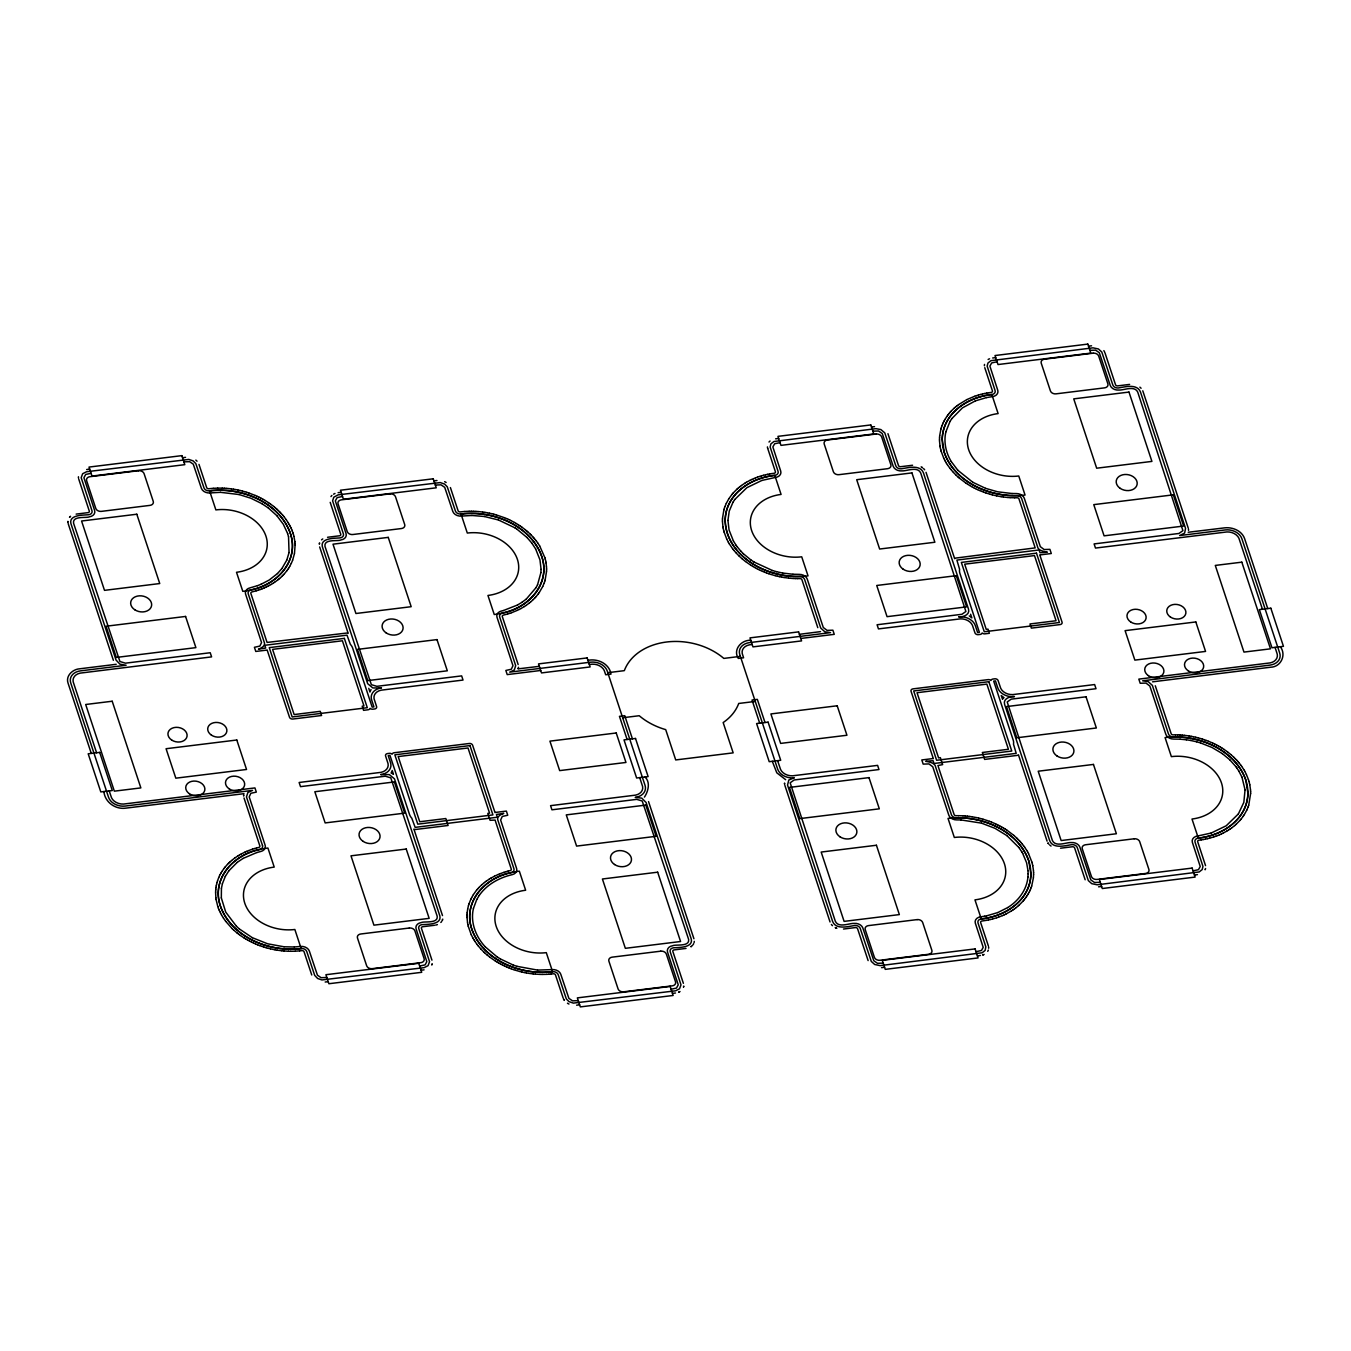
<?xml version="1.0" encoding="UTF-8"?>
<svg xmlns="http://www.w3.org/2000/svg" width="1351" height="1351" viewBox="0 0 1351 1351"><rect width="100%" height="100%" fill="white"/><g stroke="black" fill="none" stroke-linecap="round" stroke-linejoin="round"><path stroke-width="1.5" d="M215.603 892.606L215.653 891.018M467.024 915.775L467.074 914.171M541.075 569.43L540.907 572.571M546.513 571.524L546.564 569.936M722.464 519.949L722.515 518.362M727.936 520.439L729.253 511.1L732.968 502.302M939.502 439.109L939.553 437.521M1028.111 873.844L1027.942 876.985M1033.599 874.35L1033.414 877.643M1250.621 793.51L1248.729 805.196M215.653 890.883L215.772 889.296M467.091 914.053L467.21 912.465M546.496 571.642L545.145 579.984M722.515 518.227L723.883 509.901M939.553 437.403L939.671 435.799M215.788 889.178L215.974 887.59M221.429 888.401L221.328 897.891M243.67 795.266L243.72 794.827A7.346 5.539 10.1 0 0 243.653 795.655L243.653 796.094M319.326 544.25L319.376 543.811A7.346 5.539 10.1 0 1 319.596 542.916L319.444 543.44M467.21 912.33L467.682 909.071M518.497 667.259L518.446 667.698A7.346 5.539 10.1 0 1 518.21 668.593L518.379 668.07M540.907 572.588L537.563 584.73M683.674 986.483L683.724 986.044A7.346 5.539 10.1 0 1 683.606 986.855L683.488 987.277M939.688 435.681L940.921 429.061M1027.942 877.002C1026.811 889.785 1018.418 900.999 1007.677 907.585M1033.414 877.778L1031.691 886.036M215.991 887.472L216.244 885.901M221.429 888.384L222.391 883.757M289.046 552.542L288.54 536.702M294.484 553.471L295.109 545.044M216.278 885.783L216.599 884.23M289.046 552.559L286.784 560.108M294.45 553.589L292.66 560.091M467.699 908.936L468.442 905.727M473.441 908.463C470.148 922.26 475.822 936.783 485.296 946.865M945.903 431.796C943.505 441.946 945.903 452.805 951.29 461.603M216.616 884.094L217.004 882.558M442.723 919.102L442.604 919.524A7.346 5.539 10.1 0 1 442.267 920.386L442.486 919.879M432.168 963.685L432.067 964.124A7.346 5.539 10.1 0 1 431.729 964.986L431.948 964.479M473.441 908.429L476.751 899.53M694.042 942.694L694.144 942.255A7.346 5.539 10.1 0 0 694.262 941.343M945.903 431.78L949.989 421.461M1205.582 868.473L1205.464 868.896A7.346 5.539 10.1 0 1 1205.126 869.757L1205.345 869.267M217.038 882.439L217.511 880.92M222.391 883.74L225.313 876.377M544.656 581.622L545.112 580.103M468.476 905.609L468.932 904.072M723.916 509.783L724.372 508.263M940.938 428.942L941.411 427.423M217.545 880.801L218.693 877.677M544.098 583.26L544.622 581.741M468.966 903.954L470.84 899.259M724.406 508.128L724.93 506.625M941.444 427.304L941.968 425.785M1031.134 887.658L1031.657 886.155M1248.155 806.834L1248.679 805.314M292.627 560.209L291.326 563.283M244.007 793.679L125.93 808.134C115.595 809.705 104.871 802.342 103.892 791.551M544.048 583.362L542.747 586.452M518.142 668.863L539.336 666.33M724.98 506.507L726.264 503.433M942.019 425.683L942.593 424.18M988.324 950.091L988.155 950.513A7.346 5.539 10.1 0 1 987.699 951.324M1030.492 889.279L1031.083 887.776M1188.171 532.26L1224.496 527.869C1232.348 526.924 1241.62 530.555 1244.524 538.39L1267.745 608.575M1248.121 806.952L1246.821 810.026M286.767 560.125L281.937 568.501M218.744 877.559L219.402 876.09M942.643 424.062L943.302 422.593M1029.783 890.866L1030.441 889.397M291.276 563.401L289.705 566.39M219.453 875.972L220.179 874.536M537.546 584.747L536.06 587.584M542.697 586.554L539.252 592.532M470.891 899.141L471.617 897.689M726.331 503.315L728.797 498.823M943.353 422.491L944.079 421.039M1029.006 892.42L1029.732 890.968M1246.77 810.144L1244.288 814.636M220.247 874.418L221.024 872.999M225.33 876.36L228.809 870.871M471.668 897.571L473.357 894.649M476.751 899.513L479.267 895.375M944.146 420.921L944.923 419.502M693.603 943.809L693.384 944.197A7.346 5.539 10.1 0 1 692.827 944.974M970.592 614.249L971.859 617.914L969.258 615.887M1002.493 699.21L1001.226 695.545L1003.827 697.572M1028.162 893.957L1028.955 892.538M288.793 567.893L289.638 566.491M221.091 872.881L221.936 871.479M536.06 587.601L526.366 599M732.968 502.285L734.708 499.549M944.991 419.384L946.815 416.513M950.006 421.444L951.746 418.709M1027.25 895.477L1028.111 894.075M287.814 569.379L288.726 568.011M222.003 871.378L223.962 868.541M728.865 498.722L731.938 494.466M473.441 894.531L476.498 890.292M1026.287 896.946L1027.182 895.578M1238.394 813.91L1243.832 802.376L1245.048 789.828M1243.308 816.122L1244.22 814.737M330.961 496.577L331.231 496.205A7.346 5.539 10.1 0 1 331.89 495.479M286.767 570.831L287.746 569.48M538.205 593.984L539.167 592.65M734.724 499.532L746.883 487.677L761.913 480.416M441.743 921.365L441.473 921.737A7.346 5.539 10.1 0 1 440.814 922.463M479.284 895.358C486.951 884.348 499.448 877.593 512.316 874.621A7.346 5.539 10.1 0 0 516.606 868.49L500.63 820.057L502.285 816.443L507.74 815.244L506.372 811.09L495.766 812.39A2.753 2.077 10.1 0 0 495.023 812.576L472.63 745.245A2.753 2.077 10.1 0 0 469.287 743.489L394.154 752.743A2.753 2.077 10.1 0 0 392.195 754.128L392.01 754.162A2.753 2.077 10.1 0 0 389.308 753.351L387.534 753.571A2.753 2.077 10.1 0 0 385.575 755.969L388.075 763.72A11.028 8.326 10.1 0 1 381.033 772.35L299.128 782.482L300.513 786.637L385.322 776.2L390.794 777.855L437.184 916.214C438.433 923.949 423.91 921.01 421.225 922.581A7.346 5.556 10.1 0 0 416.091 928.88L426.815 961.659L425.109 964.867L419.637 966.066M946.882 416.395L947.862 415.061M951.746 418.692L962.452 407.867L975.338 400.875M785.674 779.713L776.791 772.806L772.299 761.305M1002.695 698.889L1002.966 698.518A7.346 5.539 10.1 0 1 1003.641 697.791L1003.219 698.214M1025.24 898.398L1026.203 897.064M1238.377 813.927L1226.218 825.782L1211.172 833.043M1243.241 816.224L1241.164 818.993M281.92 568.518L277.495 573.533M286.699 570.933L284.487 573.635M224.03 868.44L225.06 867.122M228.809 870.855L237.151 862.428M538.12 594.085L535.925 596.787M947.929 414.96L948.959 413.642M1024.126 899.817L1025.156 898.499M225.144 867.021L227.475 864.387M732.022 494.365L733.103 493.081M476.582 890.191L477.663 888.907M949.044 413.541L950.141 412.258M1022.96 901.201L1024.041 899.918M1239.982 820.378L1241.079 819.094M69.509 517.332L69.83 516.977A7.346 5.539 10.1 0 1 70.59 516.318L70.117 516.707M283.254 574.986L284.402 573.736M534.692 598.138L535.823 596.889M769.006 442.03L769.327 441.693A7.346 5.539 10.1 0 1 770.087 441.034M733.188 492.98L736.987 489.146M477.764 888.806L478.913 887.556M950.226 412.156L951.374 410.907M1022.859 901.303L1019.059 905.153M1239.897 820.479L1236.097 824.313M281.954 576.303L283.17 575.087M227.559 864.302L228.775 863.086M533.392 599.456L534.591 598.24M478.997 887.455L481.564 884.956M951.476 410.805L954.026 408.306M277.479 573.55L269.221 580.018L261.047 584.291M280.603 577.569L281.869 576.387M228.876 862.985L230.126 861.803M533.29 599.557L530.622 601.972M321.538 539.86L321.91 539.539A7.346 5.539 10.1 0 1 322.754 538.948M279.184 578.802L280.501 577.671M230.227 861.718L231.545 860.57M737.089 489.045L738.406 487.914M954.127 408.222L955.444 407.073M481.665 884.871L484.435 882.524M692.05 945.835L691.678 946.156A7.346 5.539 10.1 0 1 690.834 946.747L691.357 946.409M1017.658 906.386L1018.958 905.238M1234.679 825.545L1235.996 824.397M277.715 580.001L279.083 578.904M526.35 599.017L522.145 602.191M529.153 603.171L530.504 602.056M231.646 860.469L234.534 858.206M738.507 487.812L739.875 486.715M955.545 406.989L956.913 405.874M1016.172 907.585L1017.539 906.47M1234.578 825.647L1231.69 827.91M277.614 580.086L274.608 582.281M529.035 603.255L526.046 605.434M237.168 862.411L243.062 858.425M739.993 486.63L741.412 485.549M957.015 405.79L958.433 404.726M484.553 882.439L485.972 881.376M1014.652 908.733L1016.07 907.669M741.513 485.465L744.621 483.371M234.652 858.121L237.759 856.027M958.551 404.641L966.843 399.609M486.09 881.291L489.18 879.197M1013.081 909.848L1014.533 908.818M1230.102 829.024L1231.572 827.994M272.97 583.345L274.489 582.349M522.128 602.208L517.501 605.012M524.408 606.515L525.927 605.518M1011.443 910.912L1012.963 909.932M1228.481 830.088L1229.984 829.092M271.298 584.375L272.851 583.429M524.289 606.582L520.996 608.507M744.739 483.303L746.292 482.341M237.877 855.96L239.431 855.014M489.298 879.113L490.869 878.167M1007.66 907.602L997.747 912.584M1011.325 910.996L1006.259 913.85M1226.792 831.101L1228.363 830.156M333.562 494.179L334.001 493.926A7.346 5.539 10.1 0 1 334.997 493.487M269.558 585.338L271.179 584.443M746.428 482.273L749.805 480.449M988.121 359.484L988.56 359.231A7.346 5.539 10.1 0 1 989.574 358.792M239.549 854.93L241.17 854.035M243.079 858.409L256.91 852.498M490.987 878.099L494.365 876.259M680.026 991.516L679.587 991.769A7.346 5.539 10.1 0 1 678.59 992.208L679.181 991.972M1226.674 831.186L1223.28 833.01M267.785 586.283L269.44 585.422M517.484 605.028L503.366 610.551M519.223 609.436L520.861 608.575M241.289 853.967L244.767 852.211M265.961 587.161L267.65 586.334M749.94 480.382L751.629 479.554M517.399 610.314L519.088 609.504M966.978 399.541L974.375 396.383M494.5 876.191L498.046 874.553M1004.435 914.728L1006.123 913.918M1221.473 833.905L1223.162 833.077M264.104 587.989L265.826 587.212M751.764 479.504L753.486 478.727M517.264 610.382L511.691 612.662M244.903 852.16L246.625 851.383M1002.56 915.556L1004.3 914.796M1219.598 834.732L1221.338 833.955M984.136 954.431L983.646 954.633A7.346 5.539 10.1 0 1 982.599 955.005L983.224 954.802M261.013 584.291L257.501 585.675M262.195 588.766L263.969 588.04M753.622 478.676L755.395 477.95M246.76 851.333L248.533 850.606M498.198 874.485L499.954 873.759M1002.425 915.623L998.727 917.076M1217.69 835.509L1219.463 834.783M260.253 589.509L262.06 588.833M755.53 477.899L757.337 477.224M975.371 400.875L986.551 397.582M248.668 850.556L252.451 849.188M500.106 873.709L503.889 872.358M997.73 912.584L986.551 915.877M1215.748 836.235L1217.555 835.56M257.467 585.675L250.019 587.871A7.346 5.539 10.1 0 0 245.561 594.052L261.554 642.536L259.882 646.082L254.41 647.298L255.795 651.452L266.4 650.152A2.753 2.077 10.1 0 0 267.143 649.966L289.519 717.28A2.753 2.077 10.1 0 0 292.863 719.036L321.589 715.506L320.221 711.335L294.146 714.561L272.581 649.375L342.411 640.779L363.976 705.965L362.203 706.168L363.571 710.339L367.996 709.782A2.753 2.077 10.1 0 0 369.971 708.397L370.157 708.38A2.753 2.077 10.1 0 0 372.859 709.191L374.632 708.971A2.753 2.077 10.1 0 0 376.591 706.573L374.075 698.805A11.028 8.326 10.1 0 1 381.134 690.175L463.021 680.06L461.654 675.888L376.878 686.325L371.373 684.687L324.966 546.328C323.7 538.559 338.375 541.582 340.942 539.944A7.346 5.556 10.1 0 0 346.076 533.662L335.335 500.866L337.125 497.624L342.512 496.476M258.277 590.184L260.118 589.56M974.51 396.333L976.351 395.708M757.489 477.173L759.313 476.531M509.715 613.337L511.539 612.712M437.403 924.591L436.897 924.776A7.346 5.539 10.1 0 1 435.782 925.047M1213.772 836.928L1215.613 836.286M996.734 917.751L998.575 917.126M256.268 590.809L258.125 590.235M976.503 395.657L978.36 395.083M759.465 476.498L761.339 475.907M761.947 480.416L775.457 477.443M507.689 613.962L509.563 613.388M252.603 849.154L254.461 848.563M504.024 872.307L505.899 871.733M1211.138 833.043L1197.628 836.016A7.346 5.556 10.1 0 0 1192.359 842.332L1200.228 866.515L1198.438 869.689L1193.051 870.855M1213.637 836.961L1209.719 838.127M996.599 917.802L992.681 918.95M256.116 590.843L251.826 591.974A1.841 1.385 10.1 0 0 250.847 593.376L266.721 641.404M978.512 395.032L980.404 394.509M761.474 475.873L763.383 475.332M507.554 614.013L503.264 615.144A1.841 1.385 10.1 0 0 502.285 616.529L518.159 664.557M254.613 848.529L256.504 847.989M256.943 852.498L260.878 851.451A7.346 5.539 10.1 0 0 265.168 845.321L249.192 796.904L250.847 793.29L256.318 792.091L254.934 787.92L123.515 804.065A11.028 8.326 10.1 0 1 111.525 797.765L109.195 790.892M506.051 871.682L507.942 871.159M980.556 394.458L982.481 393.985M763.535 475.299L765.46 474.826M503.332 610.568L501.373 611.057A7.346 5.539 10.1 0 0 496.982 617.221L512.975 665.705L511.303 669.252L505.848 670.451L507.216 674.605L540.704 670.484M256.656 847.955L258.902 847.398A1.841 1.385 10.1 0 0 259.882 846.013L244.007 797.968M508.094 871.125L510.323 870.551A1.841 1.385 10.1 0 0 511.303 869.166L495.429 821.138M1207.642 838.633L1209.567 838.16M990.604 919.474L992.529 919.001M982.633 393.952L984.592 393.513M765.612 474.775L767.554 474.353M1205.531 839.106L1207.49 838.667M988.51 919.93L990.452 919.507M984.744 393.496L986.72 393.107M986.568 397.582L992.63 396.586A7.346 5.556 10.1 0 0 997.764 390.287L989.895 366.104L991.685 362.929L997.072 361.764M767.706 474.319L769.682 473.948M1203.403 839.511L1205.379 839.14M984.592 916.248L986.517 915.877M986.365 920.352L988.341 919.963M986.872 393.09L988.864 392.753M769.834 473.914L771.843 473.593M1201.259 839.866L1203.251 839.545M984.558 916.248L980.59 916.856A7.346 5.556 10.1 0 0 975.321 923.172L983.207 947.355L981.485 950.479L976.013 951.695M986.213 920.369L981.805 921.044A1.841 1.385 10.1 0 0 980.623 922.48L988.324 945.801M775.474 477.443L775.592 477.427A7.346 5.556 10.1 0 0 780.726 471.127L772.856 446.945L774.647 443.77L780.051 442.604M989.033 392.736L991.296 392.415A1.841 1.385 10.1 0 0 992.461 390.979L984.761 367.658M771.995 473.559L774.258 473.255A1.841 1.385 10.1 0 0 775.44 471.82L767.74 448.498M1201.09 839.9L1198.827 840.204A1.841 1.385 10.1 0 0 1197.662 841.639L1205.548 865.636M86.667 469.523L89.706 469.152M182.52 457.719L185.56 457.347M992.664 357.981L995.704 357.61M1088.518 346.177L1091.557 345.805M91.091 473.306L85.687 474.471L83.914 477.714L94.638 510.492A7.346 5.556 10.1 0 1 89.504 516.791C86.582 518.362 72.346 515.44 73.545 523.158L119.935 661.517L125.407 663.172L210.216 652.736L211.6 656.89L80.199 673.119A11.028 8.326 10.1 0 0 73.157 681.748L96.58 752.76M183.888 461.873L189.613 461.67L193.277 464.17L201.383 488.336A7.346 5.556 10.1 0 0 210.131 492.929L220.466 492.321M1089.885 350.348L1095.593 350.145L1099.309 352.712L1110.252 385.457A7.346 5.556 10.1 0 0 1118.983 390.051C1123.627 390.422 1134.587 385.136 1137.745 392.145L1182.919 530.656L1178.933 533.476L1094.107 543.913L1095.492 548.067L1226.928 531.939A11.028 8.326 10.1 0 1 1238.901 538.222L1262.442 609.233M76.129 514.106L88.17 512.62A1.841 1.385 10.1 0 0 89.335 511.185L78.78 479.2M1129.622 384.41L1117.564 385.896A1.841 1.385 10.1 0 1 1115.571 384.849L1104.983 352.864M338.105 492.676L341.144 492.304M433.941 480.888L436.981 480.5M775.626 438.822L778.666 438.45M871.479 427.017L874.519 426.646M435.326 485.043L441.034 484.84L444.699 487.339L452.821 511.489A7.346 5.556 10.1 0 0 461.552 516.082L471.887 515.474M872.847 431.172L878.555 430.969L882.271 433.536L893.214 466.298A7.346 5.556 10.1 0 0 901.944 470.891C906.605 471.246 917.565 465.977 920.707 472.985L965.897 611.496L961.895 614.3L877.086 624.753L878.454 628.907L960.392 618.859A11.028 8.326 10.1 0 1 972.365 625.158L974.983 632.893A2.753 2.077 10.1 0 0 978.327 634.649L980.1 634.43A2.753 2.077 10.1 0 0 982.076 633.045L982.245 633.028A2.753 2.077 10.1 0 0 984.947 633.839L989.371 633.298L988.003 629.127L986.23 629.346L964.682 564.178L1034.494 555.582L1056.06 620.751L1029.986 623.959L1031.353 628.131L1060.079 624.584A2.753 2.077 10.1 0 0 1062.055 622.186L1039.763 554.805A2.753 2.077 10.1 0 0 1040.692 554.822L1051.298 553.522L1049.913 549.35L1044.12 549.536L1040.338 546.665L1024.261 498.181A7.346 5.539 10.1 0 0 1016.391 493.554L1012.102 493.52M327.55 537.276L339.608 535.773A1.841 1.385 10.1 0 0 340.773 534.337L330.201 502.352M912.584 465.251L900.526 466.72A1.841 1.385 10.1 0 1 898.533 465.673L887.945 433.688M116.186 664.304L79.844 668.779C72.836 669.133 65.388 675.77 68.074 683.218L91.277 753.419M587.955 660.352C597.598 658.275 609.335 663.645 611.007 674.098L605.704 674.757L604.235 670.484A11.028 8.326 10.1 0 0 592.245 664.185L589.323 664.506M750.784 640.29C741.446 639.732 732.664 649.578 738.288 658.427L743.59 657.785L742.223 653.496A11.028 8.326 10.1 0 1 749.265 644.866L752.169 644.461M799.404 634.311L820.53 631.626M800.771 638.466L834.259 634.345L832.891 630.191L827.082 630.377L823.299 627.506L807.256 579.123A7.346 5.539 10.1 0 0 799.353 574.378L792.986 574.259M607.781 672.697L624.331 670.653L624.753 669.556A59.748 45.09 10.1 0 1 722.717 657.481L723.815 658.41L740.365 656.366M622.676 717.753L639.226 715.726L640.323 716.638A59.748 45.09 10.1 0 0 664.202 729.185L665.705 729.624L675.72 759.938L733.171 752.862L723.157 722.549L724.254 721.789A59.748 45.09 10.1 0 0 738.288 704.58L738.71 703.466L755.26 701.439M1152.555 681.833L1270.582 667.225C1280.849 667.039 1286.642 655.083 1280.36 646.707M434.6 925.266L422.559 926.752A1.841 1.385 10.1 0 0 421.394 928.188L431.948 960.173M1060.518 848.208L1072.559 846.739A1.841 1.385 10.1 0 1 1074.569 847.786L1085.157 879.771M326.841 977.499L321.116 977.702L317.451 975.202L309.345 951.036A7.346 5.556 10.1 0 0 300.597 946.46L294.383 946.967M1100.238 882.287L1094.53 882.49L1090.831 879.923L1079.888 847.161A7.346 5.556 10.1 0 0 1071.14 842.568C1066.412 842.18 1055.604 847.465 1052.395 840.508L1007.204 701.963L1011.207 699.159L1096.016 688.706L1094.631 684.552L1012.71 694.6A11.028 8.326 10.1 0 1 1000.719 688.301L998.102 680.566A2.753 2.077 10.1 0 0 994.775 678.81L993.002 679.029A2.753 2.077 10.1 0 0 991.026 680.414L990.84 680.431A2.753 2.077 10.1 0 0 988.138 679.621L913.006 688.875A2.753 2.077 10.1 0 0 911.047 691.273L933.321 758.654A2.753 2.077 10.1 0 0 932.41 758.637L921.804 759.938L923.172 764.109L928.964 763.923L932.764 766.794L948.841 815.278A7.346 5.539 10.1 0 0 956.694 819.905L961 819.939M325.169 982.025L328.209 981.653M421.022 970.221L424.062 969.849M1098.583 886.813L1101.622 886.442M1194.419 875.009L1197.459 874.637M686.038 948.419L673.98 949.922A1.841 1.385 10.1 0 0 672.815 951.357L683.386 983.342M843.48 929.049L855.538 927.563A1.841 1.385 10.1 0 1 857.53 928.61L868.119 960.595M578.262 1000.652L572.554 1000.855L568.889 998.355L560.766 974.206A7.346 5.556 10.1 0 0 552.035 969.613L537.546 970.086M671.075 989.236L676.463 988.071L678.253 984.828L667.512 952.05A7.346 5.556 10.1 0 1 672.646 945.751C675.23 944.096 689.821 947.152 688.638 939.418L642.215 801.008L636.743 799.37L551.934 809.806L550.566 805.652L635.561 795.131A11.028 8.326 10.1 0 0 642.603 786.502L639.715 777.636M883.199 963.111L877.491 963.314L873.793 960.747L862.85 928.002A7.346 5.556 10.1 0 0 854.119 923.408C849.306 923.105 838.549 928.306 835.34 921.314L790.166 782.803L794.168 779.983L878.977 769.546L877.61 765.375L792.581 775.812A11.028 8.326 10.1 0 1 780.591 769.513L777.602 760.647M576.607 1005.195L579.647 1004.823M672.443 993.39L675.483 993.019M881.544 967.654L884.584 967.265M977.398 955.849L980.438 955.478M299.736 950.851L302.033 950.614A1.841 1.385 10.1 0 1 304.026 951.661L311.743 974.983M551.174 974.02L553.454 973.767A1.841 1.385 10.1 0 1 555.447 974.814L563.181 998.136M213.205 488.336L208.696 488.758A1.841 1.385 10.1 0 1 206.703 487.711L198.985 464.389M464.626 511.489L460.134 511.928A1.841 1.385 10.1 0 1 458.141 510.881L450.407 487.559M299.584 950.868L295.312 951.172M548.962 974.206L551.005 974.037M213.357 488.319L217.663 488.133M464.795 511.472L469.084 511.286M546.733 974.341L548.793 974.223M294.366 946.983L284.048 946.781M295.143 951.188L290.837 951.273M546.581 974.341L542.258 974.426M217.815 488.116L222.155 488.15M1014.736 497.776L1017.151 497.759A1.841 1.385 10.1 0 1 1018.941 498.806L1034.832 546.834M469.253 511.286L471.33 511.269M797.698 578.6L800.113 578.6A1.841 1.385 10.1 0 1 801.903 579.647L817.794 627.675M1175.404 734.843L1172.989 734.86A1.841 1.385 10.1 0 1 1171.199 733.813L1155.291 685.784M958.366 815.683L955.951 815.7A1.841 1.385 10.1 0 1 954.161 814.653L938.269 766.625M1014.567 497.776L1010.227 497.641M220.483 492.321L239.059 494.534M471.499 511.269L473.576 511.303M471.921 515.474L484.334 516.487M795.452 578.566L797.529 578.6M1175.556 734.86L1177.65 734.893M958.534 815.683L962.875 815.818M288.574 951.222L290.668 951.273M540.012 974.392L542.089 974.426M1012.068 493.52L997.612 491.798L985.622 488.37M222.307 488.15L224.401 488.251M473.745 511.32L475.839 511.404M793.189 578.464L795.283 578.566M1177.819 734.893L1179.896 734.995M1180.098 739.183L1173.732 739.081A7.346 5.539 10.1 0 1 1165.879 734.437L1149.836 686.021L1146.003 683.082L1140.21 683.268L1138.825 679.114L1270.227 662.885A11.028 8.326 10.1 0 0 1277.269 654.256L1275.057 647.365M961.017 819.939L981.552 823.147M288.422 951.222L284.065 950.969M539.843 974.375L535.503 974.139M1007.964 497.489L1010.058 497.624M224.57 488.251L226.664 488.403M475.991 511.421L478.085 511.556M792.953 574.259L782.634 573.044M790.943 578.312L793.02 578.464M1180.065 734.995L1182.159 735.147M1180.132 739.2L1186.33 739.774M963.027 815.835L965.121 815.97M537.529 970.086L517.078 966.353M1007.812 497.472L1003.455 497.016M478.254 511.573L482.594 512.029M226.816 488.42L228.91 488.606M788.68 578.11L790.774 578.296M1182.328 735.147L1184.405 735.349M965.289 815.987L967.384 816.19M284.014 946.781L267.633 943.792L252.384 937.712M533.24 973.919L535.334 974.122M281.819 950.766L283.913 950.969M229.079 488.623L231.173 488.876M788.511 578.093L784.188 577.519M1184.574 735.366L1188.914 735.94M967.536 816.207L969.63 816.443M533.088 973.902L528.748 973.345M281.65 950.749L277.31 950.175M1001.209 496.678L1003.303 496.982M482.763 512.063L484.84 512.367M231.325 488.893L233.419 489.197M1186.364 739.774L1190.467 740.416M969.798 816.477L971.876 816.781M1001.057 496.661L996.751 495.868M485.009 512.384L487.086 512.738M484.367 516.504L498.485 519.983M781.942 577.147L784.019 577.502M233.571 489.231L235.648 489.569M1189.083 735.957L1191.143 736.312M972.044 816.798L976.351 817.575M526.502 972.956L528.579 973.311M275.08 949.804L277.158 950.158M487.238 512.772L489.315 513.177M782.601 573.027L776.521 571.693M779.713 576.708L781.773 577.113M235.817 489.602L237.877 490.008M1191.312 736.346L1193.372 736.751M1190.484 740.432L1196.581 741.767M524.272 972.534L526.35 972.94M272.851 949.365L274.912 949.77M996.582 495.834L992.326 494.854M777.5 576.218L779.544 576.674M489.467 513.211L491.528 513.65M238.046 490.041L240.106 490.497M1193.541 736.785L1195.601 737.241M976.503 817.608L978.563 818.064M522.06 972.044L524.12 972.5M270.622 948.875L272.682 949.331M775.288 575.678L777.332 576.185M491.696 513.701L493.723 514.191M240.258 490.531L242.302 491.038M239.076 494.534L250.931 498.249L261.858 503.636M1195.753 737.274L1197.797 737.781M978.732 818.115L980.758 818.605M519.865 971.504L521.891 972.011M268.427 948.334L270.47 948.841M990.148 494.246L992.174 494.804M776.487 571.676L772.519 570.544M775.136 575.644L770.948 574.445M493.892 514.241L495.918 514.799M1197.965 737.815L1202.154 739.014M1196.614 741.783L1200.583 742.915M242.454 491.072L244.48 491.629M980.927 818.655L982.954 819.213M519.696 971.453L515.508 970.254M266.248 947.743L268.275 948.301M989.979 494.213L985.842 492.895M496.07 514.832L504.43 517.703M244.649 491.68L246.659 492.288M983.106 819.246L987.26 820.547M981.586 823.164L995.012 828.332L1006.867 835.594M264.07 947.102L266.079 947.693M772.485 570.527L754.044 562.05M768.803 573.736L770.779 574.395M1202.306 739.065L1204.298 739.723M1200.617 742.932L1212.033 747.491L1222.334 753.605M246.811 492.321L248.787 492.98M517.045 966.353L513.16 965.019M513.363 969.562L515.356 970.204M261.942 946.392L263.918 947.051M983.714 492.152L985.673 492.845M766.676 572.993L768.651 573.685M1204.45 739.774L1206.409 740.466M498.519 520L514.984 527.836M248.956 493.031L255.069 495.395M987.412 820.614L989.371 821.307M511.252 968.802L513.211 969.511M259.814 945.649L261.773 946.342M985.588 488.353L972.771 482.256M981.62 491.342L983.562 492.102M1206.561 740.534L1208.503 741.277M764.582 572.182L766.524 572.925M989.523 821.357L991.465 822.117M371.052 689.534L369.938 692.016L368.772 688.335M836.843 928.289L836.303 928.086A7.346 5.539 10.1 0 1 835.222 927.563L835.847 927.884M391.114 773.008L392.229 770.526L393.462 774.258M513.127 965.002L500.309 958.906M509.158 968.008L511.1 968.751M257.72 944.839L259.662 945.582M979.559 490.497L981.468 491.291M1208.655 741.344L1212.607 743.033M762.521 571.338L764.446 572.115M504.582 517.754L506.507 518.548M991.617 822.168L995.569 823.857M507.081 967.147L509.006 967.941M255.66 943.994L257.568 944.788M977.533 489.602L979.407 490.43M760.495 570.426L762.369 571.27M506.642 518.615L508.533 519.443M255.221 495.445L257.095 496.29M505.054 966.252L506.946 967.08M253.633 943.082L255.508 943.927M975.523 488.64L977.381 489.535M1212.742 743.101L1214.6 743.979M758.485 569.48L760.343 570.358M444.614 481.665L445.138 481.902A7.346 5.539 10.1 0 1 446.134 482.493M508.685 519.51L510.526 520.405M995.721 823.924L997.562 824.819M257.247 496.357L259.105 497.236M391.554 773.194L392.077 773.447A7.346 5.539 10.1 0 1 393.09 774.022M503.062 965.306L504.902 966.185M568.974 1004.029L568.45 1003.793A7.346 5.539 10.1 0 1 567.454 1003.202M251.624 942.137L253.481 943.015M973.564 487.643L975.388 488.572M1214.752 744.046L1216.559 744.975M756.526 568.484L758.35 569.413M510.678 520.473L514.427 522.432M997.713 824.887L999.537 825.816M259.24 497.303L261.064 498.232M501.086 964.31L502.91 965.222M249.665 941.14L251.489 942.069M971.639 486.613L973.429 487.576M1216.711 745.043L1218.484 746.022M754.601 567.437L756.391 568.416M999.672 825.883L1001.463 826.846M261.216 498.316L262.989 499.279M499.161 963.263L500.951 964.226M252.35 937.695L239.313 928.931M247.74 940.093L249.513 941.073M969.748 485.516L971.504 486.529M921.146 466.872L921.635 467.159A7.346 5.539 10.1 0 1 922.581 467.801L922.041 467.412M1218.636 746.09L1220.375 747.103M752.71 566.356L754.466 567.369M514.562 522.516L516.318 523.529M1001.598 826.93L1003.337 827.943M263.141 499.346L264.88 500.36M644.41 797.107C647.197 793.223 651.351 782.989 645.018 776.977M497.269 962.165L499.026 963.179M245.848 939.013L247.605 940.026M972.754 482.239L957.791 470.232M967.907 484.384L969.613 485.431M1220.51 747.187L1222.233 748.234M750.869 565.225L752.575 566.272M516.454 523.614L518.159 524.661M1003.489 828.011L1005.195 829.075M265.016 500.444L268.528 502.673M261.874 503.653L268.41 508.027M500.275 958.889L496.948 956.778M495.429 961.051L497.134 962.098M244.007 937.881L245.713 938.928M966.1 483.219L967.772 484.3M1222.351 748.319L1224.023 749.4M754.01 562.033L750.768 559.838M750.734 565.14L745.6 561.577M1005.33 829.159L1007.002 830.24M518.294 524.745L519.966 525.826M515.001 527.853L516.639 528.916M495.293 960.966L490.16 957.403M243.872 937.797L240.444 935.5M965.965 483.134L959.362 478.119M1224.158 749.501L1227.502 751.882M1051.061 846.047L1050.605 845.743A7.346 5.539 10.1 0 1 1049.744 845.034M1007.12 830.325L1013.74 835.34M520.084 525.911L521.722 527.042M516.673 528.933L526.991 537.478M268.663 502.758L270.284 503.889M496.915 956.761L485.313 946.882M1222.351 753.622L1229.731 759.735M750.734 559.838L743.371 553.724M521.841 527.126L525.083 529.592M270.42 503.974L273.662 506.422M238.739 934.233L240.309 935.399M1227.62 751.967L1230.761 754.5M745.482 561.492L742.324 558.959M1006.883 835.61L1018.806 847.432M268.427 508.044L276.837 515.66M490.041 957.302L486.884 954.785M237.067 932.95L238.603 934.149M1139.889 387.163L1140.312 387.501A7.346 5.539 10.1 0 1 1141.071 388.277M525.201 529.676L526.704 530.926M273.78 506.524L275.266 507.756M195.827 460.1L196.25 460.438A7.346 5.539 10.1 0 1 197.026 461.215M236.949 932.849L233.909 930.248M957.808 476.768L959.244 478.034M1230.879 754.601L1233.835 757.269M742.206 558.858L739.267 556.19M1013.841 835.425L1016.796 838.093M526.822 531.011L528.258 532.277M275.384 507.858L276.82 509.124M485.33 953.418L486.765 954.684M239.296 928.914L236.493 926.381M956.305 475.366L957.69 476.667M528.376 532.378L529.761 533.679M276.938 509.226L278.34 510.526M483.827 952.016L485.212 953.316M232.389 928.846L233.791 930.147M956.187 475.265L953.451 472.462M1233.936 757.371L1235.27 758.688M1229.748 759.752L1235.844 766.591M923.611 468.645L923.983 469.017A7.346 5.539 10.1 0 1 924.658 469.827M743.354 553.707L740.753 551.056M739.149 556.088L736.43 553.302M1016.898 838.194L1018.249 839.528M529.862 533.78L531.213 535.114M832.452 925.655L832.081 925.283A7.346 5.539 10.1 0 1 831.405 924.456M278.441 510.627L279.775 511.961M483.726 951.915L480.99 949.111M236.476 926.364L225.718 912.077L221.328 897.908M232.288 928.745L225.752 921.399M1235.388 758.806L1236.672 760.157M1018.35 839.63L1019.633 840.997M531.315 535.216L532.598 536.583M527.008 537.495L531.77 543.018M279.877 512.063L281.177 513.414M1236.773 760.258L1238.006 761.66M957.775 470.199L951.307 461.62M953.367 472.36L950.851 469.456M1019.735 841.099L1020.968 842.484M740.736 551.039L737.258 546.851M736.329 553.184L733.829 550.279M532.699 536.685L533.932 538.07M281.261 513.532L282.494 514.917M276.854 515.677L283.322 524.272L287.611 533.527M480.888 949.01L478.389 946.105M1238.09 761.761L1239.272 763.18M1048.815 844.122L1048.494 843.733A7.346 5.539 10.1 0 1 1047.92 842.872L1048.241 843.379M1021.052 842.602L1022.234 844.003M534.033 538.188L535.199 539.589M282.595 515.018L283.778 516.437M1239.357 763.281L1240.488 764.717M949.652 467.902L950.766 469.337M1022.335 844.122L1023.45 845.557M732.614 548.742L733.728 550.178M535.3 539.708L536.415 541.143M283.862 516.538L286.125 519.544M477.173 944.552L478.288 945.987M1240.573 764.835L1241.62 766.287M1235.861 766.625L1236.891 768.043M949.567 467.784L947.423 464.744M1023.534 845.675L1024.598 847.128M1018.823 847.449L1021.795 851.839M736.194 545.416L737.241 546.834M732.529 548.624L729.371 543.946M536.499 541.261L537.563 542.714M531.787 543.034L535.621 548.928M477.089 944.45L474.944 941.394M225.668 921.281L223.523 918.224M1103.835 350.635L1104.105 351.04A7.346 5.539 10.1 0 1 1104.578 351.935M1241.704 766.405L1243.731 769.513M1236.908 768.06L1238.816 770.999M1024.666 847.246L1026.692 850.336M736.177 545.382L733.39 540.94M537.647 542.832L539.657 545.922M286.209 519.662L288.236 522.769M564.33 1000.365L564.043 999.96A7.346 5.539 10.1 0 1 563.57 999.065L563.823 999.605M946.392 463.123L947.338 464.626M473.931 939.772L474.876 941.275M223.439 918.106L221.547 914.982M1243.798 769.631L1244.676 771.134M1238.833 771.033L1241.941 777.129M945.447 461.485L946.325 463.005M1026.76 850.455L1027.638 851.974M1021.795 851.856L1022.656 853.342M728.409 542.308L729.287 543.828M539.725 546.04L544.875 557.693M288.303 522.888L289.182 524.408M472.985 938.134L473.863 939.654M1244.744 771.269L1246.382 774.461M1035.254 547.881L956.187 558.014A2.753 2.077 10.1 0 0 954.667 558.689L926.009 472.293M944.569 459.83L945.379 461.366M1027.706 852.093L1028.533 853.629M1022.673 853.376L1026.574 862.681L1028.01 870.635M937.83 765.578L942.643 764.598L940.364 757.658L938.59 757.877L917.042 692.708L986.855 684.113L1008.42 749.281L982.346 752.49L984.643 759.414L1016.898 755.445A2.753 2.077 10.1 0 0 1018.418 754.77L1047.093 841.166M733.39 540.924L729.067 530.031L727.936 520.473M728.341 542.19L726.72 538.998M535.638 548.962L539.961 559.854L541.075 569.413M289.249 524.526L290.06 526.063M472.918 938.016L471.279 934.808M220.669 913.327L221.48 914.847M943.758 458.158L944.501 459.712M1028.584 853.748L1031.894 862.107M290.127 526.181L290.87 527.717M219.858 911.655L220.601 913.192M1246.433 774.596L1248.408 779.561M943.69 458.04L941.191 451.352M726.652 538.863L724.153 532.193M471.229 934.689L468.257 926.279M290.938 527.853L291.63 529.406M219.098 909.966L219.791 911.52M1142.777 390.794L1188.188 527.954M1241.957 777.146L1245.048 789.811M648.531 801.582L693.924 938.742M291.681 529.541L292.306 531.112M218.423 908.26L219.048 909.848M292.34 531.23L292.897 532.818M217.832 906.555L218.389 908.142M765.004 722.515L757.337 699.379L752.034 700.038L759.701 723.173M784.914 785.505L830.054 921.99M632.42 738.845L624.753 715.692L619.45 716.351L627.117 739.504M442.503 915.59L413.913 829.126A2.753 2.077 10.1 0 0 415.855 829.446L448.11 825.478L445.813 818.537L419.739 821.746L398.19 756.577L468.02 747.981L489.569 813.15L487.812 813.37L490.092 820.31L495.175 820.074M319.663 546.952L348.153 633.349A2.753 2.077 10.1 0 0 346.312 633.095L266.991 642.451M262.499 845.54L246.456 796.904L247.892 792.497L252.586 790.386L125.255 806.057A13.797 10.403 10.1 0 1 108.553 797.293L70.725 682.897A13.797 10.403 10.1 0 1 80.536 670.856L126.116 665.249L119.918 664.168L116.051 660.048L70.877 523.462C68.766 514.359 84.539 515.221 88.693 514.731A4.593 3.462 10.1 0 0 91.969 510.712L81.178 477.68L82.664 473.711L86.65 471.719L188.802 459.424L193.109 460.894L195.811 463.562L204.001 487.914A4.593 3.462 10.1 0 0 209.574 490.835A66.638 50.291 10.1 0 1 290.279 533.206C300.125 559.821 276.212 586.013 250.611 590.015A4.593 3.462 10.1 0 0 248.229 593.832L264.07 641.725C267.667 649.189 248.584 650.439 265.708 648.058L264.796 645.288L347.004 635.173L350.348 644.326A13.797 10.403 10.1 0 1 352.679 648.176L372.167 707.113L373.94 706.894L371.643 699.953A13.797 10.403 10.1 0 1 381.472 687.929L372.825 687.946L367.675 683.674L322.315 546.615C320.204 537.512 335.977 538.39 340.114 537.884A4.593 3.462 10.1 0 0 343.39 533.881L332.599 500.833L333.781 497.219L338.071 494.871L440.24 482.577L444.547 484.046L447.232 486.732L455.439 511.066A4.593 3.462 10.1 0 0 460.995 513.988A66.638 50.291 10.1 0 1 541.7 556.359C551.428 582.703 527.937 608.879 502.504 613.05A4.593 3.462 10.1 0 0 499.667 616.985L515.694 665.638L514.275 670.045L509.682 672.139L590.505 662.193A13.797 10.403 10.1 0 1 607.207 670.957L645.035 785.353A13.797 10.403 10.1 0 1 635.223 797.394L641.725 798.12L646.099 802.494L691.273 939.08C693.367 948.166 677.645 947.406 673.474 947.811A4.593 3.462 10.1 0 0 670.197 951.813L680.988 984.862L679.502 988.831L675.517 990.823L573.348 1003.117L569.041 1001.648L566.356 998.98L558.166 974.628A4.593 3.462 10.1 0 0 552.593 971.707A66.638 50.291 10.1 0 1 471.887 929.336C461.941 902.569 486.022 876.647 511.556 872.526A4.593 3.462 10.1 0 0 513.92 868.71L498.08 820.8C494.55 813.251 513.701 812.103 496.442 814.467L497.371 817.237L415.162 827.369L411.802 818.216A13.797 10.403 10.1 0 1 409.488 814.349L389.983 755.429L388.227 755.648L390.507 762.572A13.797 10.403 10.1 0 1 380.695 774.613L389.324 774.596L394.492 778.851L439.852 915.91C441.963 924.979 426.224 924.27 422.036 924.641A4.593 3.462 10.1 0 0 418.776 928.661L429.55 961.692L428.064 965.661L424.096 967.654L321.926 979.948L317.62 978.479L314.699 975.388L306.728 951.476A4.593 3.462 10.1 0 0 301.155 948.554A66.638 50.291 10.1 0 1 220.449 906.166C210.587 879.602 234.348 853.663 259.764 849.458A4.593 3.462 10.1 0 0 262.499 845.54M68.225 523.783L113.366 660.284M1248.442 779.679L1248.932 781.266M292.947 532.936L293.437 534.54M287.628 533.544L288.523 536.685M217.781 906.437L216.126 899.665M1248.966 781.402L1249.405 782.989M940.735 449.63L941.157 451.234M1031.944 862.225L1032.367 863.829M767.672 448.312L767.554 447.823A7.346 5.539 10.1 0 1 767.419 446.894M723.697 530.47L724.119 532.058M544.909 557.811L545.331 559.415M293.471 534.658L293.893 536.263M1249.422 783.124L1249.793 784.728M940.347 447.907L940.701 449.495M1032.4 863.965L1032.755 865.552M723.309 528.731L723.663 530.335M545.365 559.55L545.72 561.138M467.868 924.557L468.223 926.161M293.927 536.381L294.839 541.447M1249.81 784.847L1250.519 789.93M1032.772 865.687L1033.481 870.753M940.026 446.168L940.313 447.772M722.988 527.008L723.275 528.613M545.736 561.273L546.04 562.877M467.547 922.817L467.851 924.422M1188.441 529.018L1188.508 529.457A7.346 5.539 10.1 0 1 1188.525 530.386M940.009 446.033L939.519 440.966M988.594 946.848L988.645 947.304A7.346 5.539 10.1 0 1 988.662 948.233M784.644 784.441L784.576 784.002A7.346 5.539 10.1 0 1 784.576 783.073L784.559 783.614M722.971 526.873L722.481 521.807M546.057 563.012L546.446 566.339M467.53 922.699L467.041 917.616M215.89 897.925L216.109 899.53M78.51 478.136L78.459 477.697A7.346 5.539 10.1 0 1 78.442 476.768M67.972 522.736L67.905 522.28A7.346 5.539 10.1 0 1 67.888 521.368L67.871 521.908M294.856 541.582L295.008 543.186M215.873 897.79L215.603 892.741M1250.519 790.048L1250.604 791.652M1033.481 870.888L1033.583 872.493M1028.01 870.669L1028.111 873.827M546.463 566.474L546.547 568.079M295.025 543.305L295.109 544.909M1250.621 791.787L1250.638 793.375M1033.583 872.611L1033.599 874.215M984.406 365.783L984.406 365.327A7.346 5.539 10.1 0 1 984.524 364.415M939.502 439.244L939.519 440.848M722.464 520.067L722.481 521.672M546.547 568.197L546.564 569.801M467.024 915.894L467.041 917.498M725.2 520.203C726.466 556.595 766.726 577.637 799.589 576.489A4.593 3.462 10.1 0 1 804.605 579.444L820.749 628.08L824.87 631.812L830.527 632.64L749.602 642.603A13.797 10.403 10.1 0 0 739.791 654.644L777.619 769.04A13.797 10.403 10.1 0 0 794.32 777.804L788.798 780.017L787.532 785.083L832.706 921.669C836.168 930.062 848.546 926.398 854.676 925.503A4.593 3.462 10.1 0 1 860.232 928.424L871.294 961.422L874.671 964.479L880.126 965.627L982.109 952.793L985.132 950.428L985.858 946.865L978.006 922.936A4.593 3.462 10.1 0 1 981.282 918.933A66.638 50.291 10.1 0 0 1028.736 860.773C1018.249 831.794 985.318 817.102 956.069 817.794A4.593 3.462 10.1 0 1 951.459 814.839L935.618 766.946C934.824 759.735 915.404 762.082 933.085 760.714L934.014 763.484L1016.205 753.368L1013.486 744.131A13.797 10.403 10.1 0 0 1013.182 740.027L993.694 681.107L995.451 680.887L997.747 687.811A13.797 10.403 10.1 0 0 1014.449 696.592C1010.126 696.086 1002.814 698.788 1004.587 704.344L1049.744 840.829C1053.206 849.239 1065.567 845.557 1071.698 844.662A4.593 3.462 10.1 0 1 1077.271 847.584L1088.332 880.599L1091.709 883.655L1097.147 884.804L1199.148 871.952L1202.17 869.588L1202.964 866.481L1195.044 842.112A4.593 3.462 10.1 0 1 1198.32 838.093A66.638 50.291 10.1 0 0 1245.774 779.949C1235.321 751.088 1202.643 736.396 1173.495 736.97A4.593 3.462 10.1 0 1 1168.497 734.015L1152.352 685.379L1148.232 681.647L1142.659 680.803L1269.889 665.131A13.797 10.403 10.1 0 0 1279.718 653.107L1241.873 538.711A13.797 10.403 10.1 0 0 1225.171 529.947L1179.609 535.553L1184.624 533.088L1185.553 528.376L1140.396 391.79C1136.934 383.414 1124.522 386.994 1118.425 387.957A4.593 3.462 10.1 0 1 1112.852 385.035L1101.791 352.02L1098.414 348.963L1092.976 347.832L990.975 360.666L987.953 363.031L987.159 366.138L995.079 390.523A4.593 3.462 10.1 0 1 991.82 394.526A66.638 50.291 10.1 0 0 944.349 452.686C954.853 481.665 987.767 496.341 1017.033 495.648A4.593 3.462 10.1 0 1 1021.643 498.62L1037.484 546.513C1038.277 553.724 1057.698 551.377 1040 552.745L1039.088 549.975L956.88 560.091L959.598 569.328A13.797 10.403 10.1 0 0 959.919 573.432L979.407 632.352L977.634 632.572L975.338 625.631A13.797 10.403 10.1 0 0 958.653 616.867C962.942 617.289 970.204 614.773 968.532 609.2L923.358 472.63C919.896 464.22 907.517 467.885 901.387 468.797A4.593 3.462 10.1 0 1 895.831 465.875L884.77 432.86L880.869 429.567L875.938 428.655L773.954 441.507L770.914 443.871L770.138 446.978L778.058 471.347A4.593 3.462 10.1 0 1 774.782 475.366A66.638 50.291 10.1 0 0 727.328 533.51A66.638 50.291 10.1 0 0 808.033 575.881L801.717 556.815A41.374 31.225 10.1 0 1 751.629 530.521A41.374 31.225 10.1 0 1 781.081 494.432L774.782 475.366C751.207 477.545 725.436 494.331 725.2 520.203M942.238 439.379L944.349 452.653A66.638 50.291 10.1 0 0 1025.054 495.057L1018.755 475.991A41.374 31.225 10.1 0 1 968.667 449.68A41.374 31.225 10.1 0 1 998.119 413.592L991.82 394.526C968.245 396.67 942.458 413.575 942.238 439.379M1030.864 874.029C1030.678 899.918 1004.857 916.772 981.282 918.933L974.966 899.867A41.374 31.225 10.1 0 0 1004.435 863.779A41.374 31.225 10.1 0 0 954.33 837.468L948.03 818.402A66.638 50.291 10.1 0 1 1028.736 860.773L1030.864 874.029M1247.885 793.189C1247.716 819.044 1221.912 835.931 1198.32 838.093L1192.004 819.027A41.374 31.225 10.1 0 0 1221.473 782.938A41.374 31.225 10.1 0 0 1171.368 756.628L1165.069 737.562A66.638 50.291 10.1 0 1 1245.774 779.949L1247.885 793.189M181.828 455.642L89.014 467.074L92.003 476.076L184.817 464.66L181.828 455.642M1087.825 344.1L995.012 355.533L998.001 364.55L1090.797 353.118L1087.825 344.1M138.528 470.722L89.909 476.7A4.593 3.462 10.1 0 0 86.633 480.703L95.803 508.449A4.593 3.462 10.1 0 0 101.376 511.37L149.995 505.375A4.593 3.462 10.1 0 0 153.254 501.373L144.084 473.644A4.593 3.462 10.1 0 0 138.528 470.722M1093.128 353.185L1044.509 359.18A4.593 3.462 10.1 0 0 1041.233 363.183L1050.419 390.912A4.593 3.462 10.1 0 0 1055.975 393.85L1104.594 387.855A4.593 3.462 10.1 0 0 1107.871 383.853L1098.701 356.107A4.593 3.462 10.1 0 0 1093.128 353.185M136.806 514.224L81.567 521.013L104.5 590.353L159.739 583.548L136.806 514.224M1128.98 392.077L1073.741 398.866L1096.674 468.206L1151.913 461.4L1128.98 392.077M433.266 478.794L340.452 490.227L343.441 499.245L436.238 487.812L433.266 478.794M870.787 424.94L777.973 436.356L780.962 445.374L873.776 433.958L870.787 424.94M389.949 493.875L341.33 499.853A4.593 3.462 10.1 0 0 338.071 503.872L347.241 531.602A4.593 3.462 10.1 0 0 352.797 534.523L401.416 528.545A4.593 3.462 10.1 0 0 404.692 524.526L395.522 496.796A4.593 3.462 10.1 0 0 389.949 493.875M876.09 434.026L827.487 440.004A4.593 3.462 10.1 0 0 824.211 444.023L833.381 471.752A4.593 3.462 10.1 0 0 838.937 474.674L887.556 468.696A4.593 3.462 10.1 0 0 890.833 464.676L881.663 436.947A4.593 3.462 10.1 0 0 876.09 434.026M388.244 537.377L333.005 544.183L355.921 613.506L411.177 606.7L388.244 537.377M911.942 472.901L856.703 479.706L879.636 549.03L934.875 542.241L911.942 472.901M185.577 616.444L106.02 626.239L116.338 657.43L195.895 647.636L185.577 616.444M1173.327 494.838L1093.77 504.632L1104.088 535.84L1183.645 526.046L1173.327 494.838M344.37 638.381L269.254 647.636L292.171 716.959L367.303 707.704L344.37 638.381M1036.47 553.184L961.338 562.421L984.271 631.761L1059.404 622.507L1036.47 553.184M436.998 639.597L357.458 649.392L367.776 680.6L447.316 670.805L436.998 639.597M956.288 575.678L876.731 585.473L887.05 616.664L966.607 606.869L956.288 575.678M112.201 701.237L85.687 704.496L114.345 791.162L140.859 787.903L112.201 701.237M1241.822 562.168L1215.292 565.427L1243.967 652.094L1270.48 648.835L1241.822 562.168M587.145 657.92L538.525 663.898L541.515 672.916L590.134 666.938L587.145 657.92M798.593 631.88L749.991 637.875L752.963 646.876L801.582 640.898L798.593 631.88M99.687 752.389L88.187 753.79L100.801 791.922L112.285 790.521L99.687 752.389M1270.835 608.203L1259.352 609.622L1271.966 647.754L1283.45 646.335L1270.835 608.203M236.797 740.01L166.072 748.724L175.816 778.176L246.541 769.479L236.797 740.01M1195.821 621.95L1125.096 630.647L1134.857 660.115L1205.565 651.418L1195.821 621.95M469.979 745.583L394.847 754.821L417.78 824.161L492.912 814.906L469.979 745.583M988.831 681.698L913.698 690.952L936.631 760.275L1011.764 751.038L988.831 681.698M616.225 732.985L549.925 741.142L559.669 770.61L625.969 762.454L616.225 732.985M837.198 705.779L770.897 713.936L780.642 743.405L846.942 735.248L837.198 705.779M635.51 738.457L624.01 739.875L636.625 778.007L648.125 776.589L635.51 738.457M768.094 722.143L756.594 723.562L769.209 761.694L780.709 760.275L768.094 722.143M394.391 781.942L314.834 791.737L325.152 822.928L404.709 813.133L394.391 781.942M1086.035 696.795L1006.478 706.59L1016.796 737.781L1096.353 727.986L1086.035 696.795M645.812 805.095L566.272 814.889L576.59 846.098L656.13 836.303L645.812 805.095M868.997 777.619L789.457 787.413L799.775 818.622L879.315 808.827L868.997 777.619M406.229 849.036L350.99 855.825L373.923 925.165L429.162 918.359L406.229 849.036M1093.449 764.43L1038.21 771.218L1061.143 840.558L1116.382 833.753L1093.449 764.43M657.667 872.189L602.411 878.994L625.344 948.318L680.583 941.512L657.667 872.189M876.427 845.253L821.172 852.059L844.105 921.382L899.361 914.593L876.427 845.253M409.353 928.019L360.734 933.997A4.593 3.462 10.1 0 0 357.475 937.999L366.645 965.745A4.593 3.462 10.1 0 0 372.2 968.667L420.82 962.672A4.593 3.462 10.1 0 0 424.096 958.67L414.926 930.94A4.593 3.462 10.1 0 0 409.353 928.019M1134.148 838.785L1085.528 844.763A4.593 3.462 10.1 0 0 1082.269 848.783L1091.439 876.512A4.593 3.462 10.1 0 0 1096.995 879.433L1145.614 873.455A4.593 3.462 10.1 0 0 1148.89 869.436L1139.72 841.707A4.593 3.462 10.1 0 0 1134.148 838.785M418.726 963.297L325.912 974.713L328.901 983.731L421.715 972.315L418.726 963.297M1192.139 868.085L1099.326 879.501L1102.298 888.519L1195.111 877.086L1192.139 868.085M660.791 951.172L612.172 957.15A4.593 3.462 10.1 0 0 608.896 961.169L618.066 988.898A4.593 3.462 10.1 0 0 623.638 991.82L672.258 985.842A4.593 3.462 10.1 0 0 675.517 981.822L666.347 954.093A4.593 3.462 10.1 0 0 660.791 951.172M917.109 919.609L868.507 925.604A4.593 3.462 10.1 0 0 865.231 929.606L874.401 957.335A4.593 3.462 10.1 0 0 879.974 960.274L928.576 954.279A4.593 3.462 10.1 0 0 931.852 950.277L922.682 922.53A4.593 3.462 10.1 0 0 917.109 919.609M670.164 986.45L577.35 997.882L580.322 1006.9L673.136 995.467L670.164 986.45M975.101 948.909L882.287 960.341L885.277 969.359L978.073 957.927L975.101 948.909M211.634 490.599L209.574 490.835L215.873 509.901A41.374 31.225 10.1 0 1 265.961 536.195A41.374 31.225 10.1 0 1 236.509 572.284L242.808 591.35A66.638 50.291 10.1 0 0 290.279 533.206C278.965 502.336 242.69 487.643 211.702 490.599M463.072 513.768L460.995 513.988L467.311 533.054A41.374 31.225 10.1 0 1 517.399 559.365A41.374 31.225 10.1 0 1 487.947 595.453L494.246 614.519A66.638 50.291 10.1 0 0 541.7 556.359C530.318 525.488 494.179 510.796 463.14 513.752M301.155 948.554C269.541 952.387 232.136 937.746 220.466 906.2A66.638 50.291 10.1 0 1 267.92 848.023L274.219 867.089A41.374 31.225 10.1 0 0 244.767 903.177A41.374 31.225 10.1 0 0 294.856 929.488L301.155 948.554M552.593 971.707C520.929 975.557 483.523 960.899 471.871 929.302A66.638 50.291 10.1 0 1 519.341 871.175L525.64 890.241A41.374 31.225 10.1 0 0 496.189 926.347A41.374 31.225 10.1 0 0 546.294 952.641L552.593 971.707M1130.669 621.95A9.66 7.279 10.1 0 0 1146.053 618.353A9.66 7.279 10.1 0 0 1132.965 609.554A9.66 7.279 10.1 0 0 1130.669 621.95M1148.434 675.686A9.66 7.279 10.1 0 0 1163.819 672.072A9.66 7.279 10.1 0 0 1150.731 663.273A9.66 7.279 10.1 0 0 1148.434 675.686M1170.439 617.052A9.66 7.279 10.1 0 0 1185.823 613.455A9.66 7.279 10.1 0 0 1172.736 604.657A9.66 7.279 10.1 0 0 1170.439 617.052M1188.205 670.788A9.66 7.279 10.1 0 0 1203.606 667.174A9.66 7.279 10.1 0 0 1190.501 658.376A9.66 7.279 10.1 0 0 1188.205 670.788M839.917 836.759A10.572 7.971 10.1 0 0 856.787 832.807A10.572 7.971 10.1 0 0 842.45 823.181A10.572 7.971 10.1 0 0 839.917 836.759M1056.955 755.935A10.572 7.971 10.1 0 0 1073.825 751.983A10.572 7.971 10.1 0 0 1059.471 742.341A10.572 7.971 10.1 0 0 1056.955 755.935M903.211 569.227A10.572 7.971 10.1 0 0 920.082 565.275A10.572 7.971 10.1 0 0 905.727 555.633A10.572 7.971 10.1 0 0 903.211 569.227M1120.249 488.386A10.572 7.971 10.1 0 0 1137.103 484.435A10.572 7.971 10.1 0 0 1122.765 474.792A10.572 7.971 10.1 0 0 1120.249 488.386M211.415 735.13A9.66 7.279 10.1 0 0 226.799 731.516A9.66 7.279 10.1 0 0 213.711 722.717A9.66 7.279 10.1 0 0 211.415 735.13M229.18 788.849A9.66 7.279 10.1 0 0 244.582 785.252A9.66 7.279 10.1 0 0 231.477 776.453A9.66 7.279 10.1 0 0 229.18 788.849M171.645 740.027A9.66 7.279 10.1 0 0 187.029 736.413A9.66 7.279 10.1 0 0 173.941 727.615A9.66 7.279 10.1 0 0 171.645 740.027M189.41 793.746A9.66 7.279 10.1 0 0 204.795 790.149A9.66 7.279 10.1 0 0 191.707 781.351A9.66 7.279 10.1 0 0 189.41 793.746M614.536 864.505A10.572 7.971 10.1 0 0 631.39 860.553A10.572 7.971 10.1 0 0 617.052 850.927A10.572 7.971 10.1 0 0 614.536 864.505M363.098 841.352A10.572 7.971 10.1 0 0 379.969 837.4A10.572 7.971 10.1 0 0 365.614 827.758A10.572 7.971 10.1 0 0 363.098 841.352M386.133 632.876A10.572 7.971 10.1 0 0 403.003 628.924A10.572 7.971 10.1 0 0 388.649 619.298A10.572 7.971 10.1 0 0 386.133 632.876M134.712 609.723A10.572 7.971 10.1 0 0 151.565 605.772A10.572 7.971 10.1 0 0 137.228 596.129A10.572 7.971 10.1 0 0 134.712 609.723"/></g></svg>
